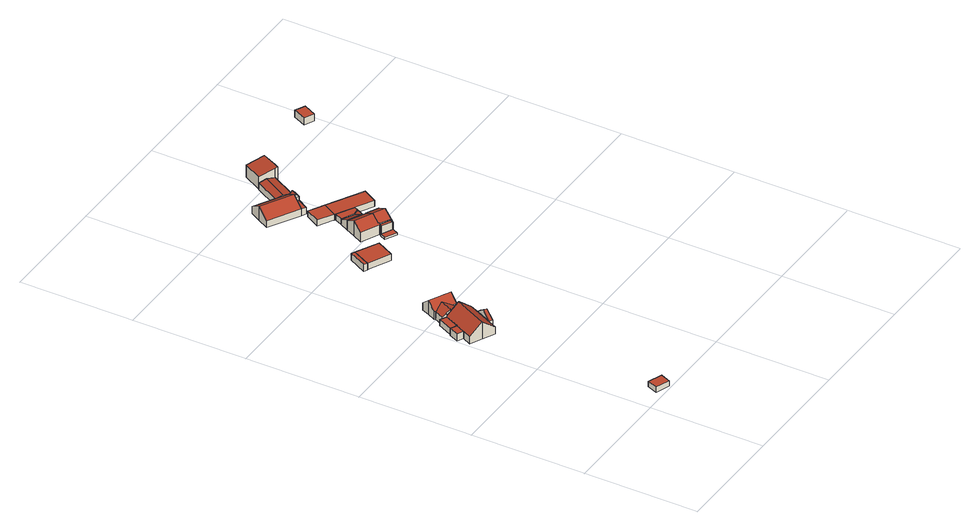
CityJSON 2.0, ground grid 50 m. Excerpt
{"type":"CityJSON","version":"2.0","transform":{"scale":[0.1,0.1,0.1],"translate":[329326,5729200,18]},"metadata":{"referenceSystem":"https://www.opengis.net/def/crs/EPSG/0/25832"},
"CityObjects":{
"building1":{"type":"Building","attributes":{"Geometrietyp2DReferenz":"3000","Gemeindeschluessel":"05170048","function":"31001_2723","roofType":"1000","measuredHeight":2.47},"geometry":[{"type":"Solid","lod":"2","boundaries":[[[[0,1,2,3]],[[4,5,1,0]],[[6,7,5,4]],[[3,2,7,6]],[[4,0,3,6]],[[1,5,7,2]]]],"semantics":{"surfaces":[{"type":"WallSurface"},{"type":"RoofSurface"},{"type":"GroundSurface"}],"values":[[0,0,0,0,1,2]]}}]},
"building2":{"type":"Building","attributes":{"Geometrietyp2DReferenz":"3000","Gemeindeschluessel":"05170048","function":"31001_1010","roofType":"1000","measuredHeight":2.9},"address":[{"country":"Germany","locality":"Wesel","thoroughfareNumber":"24","thoroughfareName":"Schüttwich"}],"geometry":[{"type":"Solid","lod":"2","boundaries":[[[[8,9,10,11]],[[12,13,9,8]],[[14,15,13,12]],[[16,17,15,14]],[[11,10,17,16]],[[14,12,8,11,16]],[[9,13,15,17,10]]]],"semantics":{"surfaces":[{"type":"WallSurface"},{"type":"RoofSurface"},{"type":"GroundSurface"}],"values":[[0,0,0,0,0,1,2]]}}]},
"building3":{"type":"Building","attributes":{"Gemeindeschluessel":"05170048","Geometrietyp2DReferenz":"3000","function":"31001_1010"},"address":[{"country":"Germany","locality":"Wesel","thoroughfareNumber":"24","thoroughfareName":"Schüttwich"}],"children":["building3-1","building3-2"]},
"building3-1":{"type":"BuildingPart","attributes":{"roofType":"3100","measuredHeight":7.93},"parents":["building3"],"geometry":[{"type":"Solid","lod":"2","boundaries":[[[[18,19,20,21]],[[22,23,19,18]],[[24,25,23,22]],[[26,27,28,29]],[[30,31,27,26]],[[32,33,31,30]],[[34,35,33,32]],[[36,37,35,34]],[[38,39,37,36]],[[40,41,39,38]],[[42,43,41,40]],[[44,45,43,42]],[[21,20,45,44]],[[32,30,26,29,24,22,18,21,34]],[[44,42,40,38,36,34,21]],[[19,23,25,28,27,31,33,35,37,39,41,43,45,20]],[[29,28,25,24]]]],"semantics":{"surfaces":[{"type":"WallSurface"},{"type":"RoofSurface"},{"type":"GroundSurface"},{"type":"ClosureSurface"}],"values":[[0,0,0,0,0,0,0,0,0,0,0,0,0,1,1,2,3]]}}]},
"building3-2":{"type":"BuildingPart","attributes":{"roofType":"1000","measuredHeight":3.28},"parents":["building3"],"geometry":[{"type":"Solid","lod":"2","boundaries":[[[[46,47,48,49]],[[29,28,47,46]],[[22,23,25,24]],[[49,48,23,22]],[[24,29,46,49,22]],[[47,28,25,23,48]],[[24,25,28,29]]]],"semantics":{"surfaces":[{"type":"WallSurface"},{"type":"RoofSurface"},{"type":"GroundSurface"},{"type":"ClosureSurface"}],"values":[[0,0,0,0,1,2,3]]}}]},
"building4":{"type":"Building","attributes":{"Geometrietyp2DReferenz":"3000","Gemeindeschluessel":"05170048","function":"51009_1610","roofType":"3100","measuredHeight":6.32},"geometry":[{"type":"Solid","lod":"2","boundaries":[[[[50,51,52,53]],[[54,55,51,50]],[[56,57,55,54]],[[53,52,57,56]],[[50,58,54]],[[56,59,53]],[[53,59,58,50]],[[54,58,59,56]],[[51,55,57,52]]]],"semantics":{"surfaces":[{"type":"WallSurface"},{"type":"RoofSurface"},{"type":"GroundSurface"}],"values":[[0,0,0,0,0,0,1,1,2]]}}]},
"building5":{"type":"Building","attributes":{"Gemeindeschluessel":"05170048","Geometrietyp2DReferenz":"3000","function":"31001_2463"},"address":[{"country":"Germany","locality":"Wesel","thoroughfareNumber":"24","thoroughfareName":"Schüttwich"}],"children":["building5-1","building5-2"]},
"building5-1":{"type":"BuildingPart","attributes":{"roofType":"3100","measuredHeight":6.6},"parents":["building5"],"geometry":[{"type":"Solid","lod":"2","boundaries":[[[[60,61,62,63]],[[64,65,61,60]],[[66,67,65,64]],[[68,69,67,66]],[[70,71,69,68]],[[72,73,71,70]],[[74,75,73,72]],[[60,63,74,72,70,64]],[[68,66,64,70]],[[62,61,65,67,69,71,73,75]],[[63,62,75,74]]]],"semantics":{"surfaces":[{"type":"WallSurface"},{"type":"RoofSurface"},{"type":"GroundSurface"},{"type":"ClosureSurface"}],"values":[[0,0,0,0,0,0,0,1,1,2,3]]}}]},
"building5-2":{"type":"BuildingPart","attributes":{"roofType":"5000","measuredHeight":5.33},"parents":["building5"],"geometry":[{"type":"Solid","lod":"2","boundaries":[[[[76,77,78,79]],[[80,81,77,76]],[[82,13,81,80]],[[83,9,13,82]],[[63,62,9,83]],[[79,78,75,74]],[[74,84,76,79]],[[74,63,84]],[[80,76,84,63,83,82]],[[77,81,13,9,62,75,78]],[[74,75,62,63]]]],"semantics":{"surfaces":[{"type":"WallSurface"},{"type":"RoofSurface"},{"type":"GroundSurface"},{"type":"ClosureSurface"}],"values":[[0,0,0,0,0,0,1,1,1,2,3]]}}]},
"building6":{"type":"Building","attributes":{"Geometrietyp2DReferenz":"3000","Gemeindeschluessel":"05170048","function":"51009_1610","roofType":"1000","measuredHeight":3.06},"geometry":[{"type":"Solid","lod":"2","boundaries":[[[[85,86,87,88]],[[89,90,86,85]],[[91,92,90,89]],[[88,87,92,91]],[[89,85,88,91]],[[86,90,92,87]]]],"semantics":{"surfaces":[{"type":"WallSurface"},{"type":"RoofSurface"},{"type":"GroundSurface"}],"values":[[0,0,0,0,1,2]]}}]},
"building7":{"type":"Building","attributes":{"Geometrietyp2DReferenz":"3000","Gemeindeschluessel":"05170048","function":"31001_2463","roofType":"1000","measuredHeight":3.01},"address":[{"country":"Germany","locality":"Wesel","thoroughfareNumber":"24a","thoroughfareName":"Schüttwich"}],"geometry":[{"type":"Solid","lod":"2","boundaries":[[[[93,94,95,85]],[[96,97,94,93]],[[89,98,97,96]],[[85,95,98,89]],[[96,93,85,89]],[[94,97,98,95]]]],"semantics":{"surfaces":[{"type":"WallSurface"},{"type":"RoofSurface"},{"type":"GroundSurface"}],"values":[[0,0,0,0,1,2]]}}]},
"building8":{"type":"Building","attributes":{"Geometrietyp2DReferenz":"3000","Gemeindeschluessel":"05170048","function":"51009_1610","roofType":"9999","measuredHeight":0.886},"geometry":[{"type":"Solid","lod":"2","boundaries":[[[[99,100,101,102,103,104]],[[102,105,106,103]],[[101,107,105,102]],[[100,108,107,101]],[[99,109,108,100]],[[104,110,109,99]],[[103,106,110,104]],[[105,107,108,109,110,106]]]],"semantics":{"surfaces":[{"type":"RoofSurface"},{"type":"WallSurface"},{"type":"GroundSurface"}],"values":[[0,1,1,1,1,1,1,2]]}}]},
"building9":{"type":"Building","attributes":{"Gemeindeschluessel":"05170048","Geometrietyp2DReferenz":"3000","function":"31001_1010"},"address":[{"country":"Germany","locality":"Wesel","thoroughfareNumber":"24a","thoroughfareName":"Schüttwich"}],"children":["building9-1","building9-2","building9-3"]},
"building9-1":{"type":"BuildingPart","attributes":{"roofType":"3100","measuredHeight":7.08},"parents":["building9"],"geometry":[{"type":"MultiSurface","lod":"2","boundaries":[[[111,112,113,114]],[[115,116,112,111]],[[117,118,116,115]],[[119,120,118,117]],[[121,122,123,124]],[[125,126,122,121]],[[114,113,126,125]],[[119,117,115,111,127]],[[114,125,121,124,128,129,127,111]],[[112,116,118,120,130,131,132,123,122,126,113]],[[127,133,134]],[[134,133,130,135,136]],[[119,136,135,120]],[[127,129,137,133]],[[131,130,133,137]],[[129,128,138,137]],[[132,131,137,138]],[[128,139,140]],[[140,139,124,123,132]]],"semantics":{"surfaces":[{"type":"WallSurface"},{"type":"RoofSurface"},{"type":"GroundSurface"},{"type":"ClosureSurface"}],"values":[0,0,0,0,0,0,0,1,1,2,0,3,3,0,3,0,3,0,3]}}]},
"building9-2":{"type":"BuildingPart","attributes":{"roofType":"3100","measuredHeight":7.09},"parents":["building9"],"geometry":[{"type":"MultiSurface","lod":"2","boundaries":[[[141,142,120,143]],[[144,145,142,141]],[[146,147,145,144]],[[148,149,147,146]],[[137,138,150,148,146,144,151]],[[141,143,151,144]],[[131,135,120,142,145,147,149,152,132]],[[138,137,131,132]],[[151,136,134]],[[134,136,135,130,133]],[[133,130,131,137]],[[151,143,119,136]],[[120,135,136,119]],[[150,153,154]],[[154,153,152,149,148]],[[150,138,140,153]],[[132,152,153,140]]],"semantics":{"surfaces":[{"type":"WallSurface"},{"type":"RoofSurface"},{"type":"GroundSurface"},{"type":"ClosureSurface"}],"values":[0,0,0,0,1,1,2,3,0,3,3,0,3,0,3,0,3]}}]},
"building9-3":{"type":"BuildingPart","attributes":{"roofType":"1000","measuredHeight":4.35},"address":[{"country":"Germany","locality":"Wesel","thoroughfareNumber":"24a","thoroughfareName":"Schüttwich"}],"parents":["building9"],"geometry":[{"type":"MultiSurface","lod":"2","boundaries":[[[155,156,157,158]],[[153,140,155,158]],[[159,160,157,156]],[[123,132,159,156]],[[155,139,124]],[[124,139,140,132,123]],[[132,152,160,159]],[[140,153,152,132]],[[152,149,157,160]],[[158,148,154]],[[153,154,148,149,152]]],"semantics":{"surfaces":[{"type":"WallSurface"},{"type":"RoofSurface"},{"type":"GroundSurface"},{"type":"ClosureSurface"}],"values":[0,1,2,0,0,3,0,3,0,0,3]}}]},
"building10":{"type":"Building","attributes":{"Gemeindeschluessel":"05170048","Geometrietyp2DReferenz":"3000","function":"31001_2463"},"address":[{"country":"Germany","locality":"Wesel","thoroughfareNumber":"24a","thoroughfareName":"Schüttwich"}],"children":["building10-1","building10-2"]},
"building10-1":{"type":"BuildingPart","attributes":{"roofType":"2100","measuredHeight":4.56},"parents":["building10"],"geometry":[{"type":"MultiSurface","lod":"2","boundaries":[[[161,162,163,164]],[[165,166,162,161]],[[167,168,166,165]],[[161,164,167,165]],[[163,162,166,168]],[[169,164,170]],[[168,167,169,170,163]]],"semantics":{"surfaces":[{"type":"WallSurface"},{"type":"RoofSurface"},{"type":"GroundSurface"},{"type":"ClosureSurface"}],"values":[0,0,0,1,2,0,3]}}]},
"building10-2":{"type":"BuildingPart","attributes":{"roofType":"3100","measuredHeight":3.71},"address":[{"country":"Germany","locality":"Wesel","thoroughfareNumber":"24a","thoroughfareName":"Schüttwich"}],"parents":["building10"],"geometry":[{"type":"MultiSurface","lod":"2","boundaries":[[[171,172,168,173]],[[174,175,172,171]],[[170,163,175,174]],[[173,176,171]],[[174,177,170]],[[170,177,176,173]],[[171,176,177,174]],[[168,172,175,163]],[[173,167,169]],[[170,169,167,168,163]]],"semantics":{"surfaces":[{"type":"WallSurface"},{"type":"RoofSurface"},{"type":"GroundSurface"},{"type":"ClosureSurface"}],"values":[0,0,0,0,0,1,1,2,0,3]}}]},
"building11":{"type":"Building","attributes":{"Geometrietyp2DReferenz":"3000","Gemeindeschluessel":"05170048","function":"31001_2463","roofType":"1000","measuredHeight":2.67},"address":[{"country":"Germany","locality":"Wesel","thoroughfareNumber":"27","thoroughfareName":"Schüttwich"}],"geometry":[{"type":"Solid","lod":"2","boundaries":[[[[178,179,180,181]],[[182,183,179,178]],[[184,185,183,182]],[[181,180,185,184]],[[182,178,181,184]],[[179,183,185,180]]]],"semantics":{"surfaces":[{"type":"WallSurface"},{"type":"RoofSurface"},{"type":"GroundSurface"}],"values":[[0,0,0,0,1,2]]}}]},
"building12":{"type":"Building","attributes":{"Geometrietyp2DReferenz":"3000","Gemeindeschluessel":"05170048","function":"31001_2463","roofType":"1000","measuredHeight":2.71},"address":[{"country":"Germany","locality":"Wesel","thoroughfareNumber":"24a","thoroughfareName":"Schüttwich"}],"geometry":[{"type":"Solid","lod":"2","boundaries":[[[[186,187,188,189]],[[171,190,187,186]],[[173,191,190,171]],[[192,193,191,173]],[[189,188,193,192]],[[173,171,186,189,192]],[[187,190,191,193,188]]]],"semantics":{"surfaces":[{"type":"WallSurface"},{"type":"RoofSurface"},{"type":"GroundSurface"}],"values":[[0,0,0,0,0,1,2]]}}]},
"building13":{"type":"Building","attributes":{"Gemeindeschluessel":"05170048","Geometrietyp2DReferenz":"3000","function":"31001_1210"},"address":[{"country":"Germany","locality":"Wesel","thoroughfareNumber":"27","thoroughfareName":"Schüttwich"}],"children":["building13-1","building13-2","building13-3","building13-4"]},
"building13-1":{"type":"BuildingPart","attributes":{"roofType":"3100","measuredHeight":6.64},"parents":["building13"],"geometry":[{"type":"MultiSurface","lod":"2","boundaries":[[[194,195,196,197]],[[198,199,200,201]],[[202,203,199,198]],[[204,205,203,202]],[[206,207,205,204]],[[198,201,208,202]],[[209,194,197,206,204,202,208]],[[195,210,211,200,199,203,205,207,196]],[[194,209,210,195]],[[208,212,213]],[[209,213,212,211,210]],[[208,201,214]],[[200,211,214,201]],[[206,215,216]],[[197,217,218]],[[219,218,217,196,220]],[[216,215,219,220,207]]],"semantics":{"surfaces":[{"type":"WallSurface"},{"type":"RoofSurface"},{"type":"GroundSurface"},{"type":"ClosureSurface"}],"values":[0,0,0,0,0,1,1,2,3,0,3,0,3,0,0,3,3]}}]},
"building13-2":{"type":"BuildingPart","attributes":{"roofType":"1000","measuredHeight":3.25},"parents":["building13"],"geometry":[{"type":"Solid","lod":"2","boundaries":[[[[221,222,223,224]],[[201,200,222,221]],[[224,214,201,221]],[[211,223,222,200]],[[201,214,211,200]],[[214,224,223,211]]]],"semantics":{"surfaces":[{"type":"WallSurface"},{"type":"RoofSurface"},{"type":"GroundSurface"},{"type":"ClosureSurface"}],"values":[[0,0,1,2,3,3]]}}]},
"building13-3":{"type":"BuildingPart","attributes":{"roofType":"3100","measuredHeight":3.73},"parents":["building13"],"geometry":[{"type":"MultiSurface","lod":"2","boundaries":[[[225,226,207,216]],[[227,228,226,225]],[[229,230,228,227]],[[217,196,230,229]],[[217,229,227,231]],[[225,216,231,227]],[[220,207,226,228,230,196]],[[231,219,218]],[[217,218,219,220,196]],[[231,215,219]],[[219,215,216,207,220]]],"semantics":{"surfaces":[{"type":"WallSurface"},{"type":"RoofSurface"},{"type":"GroundSurface"},{"type":"ClosureSurface"}],"values":[0,0,0,0,1,1,2,0,3,0,3]}}]},
"building13-4":{"type":"BuildingPart","attributes":{"roofType":"3100","measuredHeight":6.21},"address":[{"country":"Germany","locality":"Wesel","thoroughfareNumber":"27","thoroughfareName":"Schüttwich"}],"parents":["building13"],"geometry":[{"type":"MultiSurface","lod":"2","boundaries":[[[232,223,195,233]],[[234,235,233]],[[232,236,212]],[[212,236,235,234]],[[233,235,236,232]],[[210,195,223,211]],[[234,209,213]],[[212,213,209,210,211]],[[234,233,194,209]],[[195,210,209,194]],[[232,212,214,224]],[[211,223,224,214]]],"semantics":{"surfaces":[{"type":"WallSurface"},{"type":"RoofSurface"},{"type":"GroundSurface"},{"type":"ClosureSurface"}],"values":[0,0,0,1,1,2,0,3,0,3,0,3]}}]},
"building14":{"type":"Building","attributes":{"Geometrietyp2DReferenz":"3000","Gemeindeschluessel":"05170048","function":"31001_2720","roofType":"1000","measuredHeight":2.77},"address":[{"country":"Germany","locality":"Wesel","thoroughfareNumber":"27","thoroughfareName":"Schüttwich"}],"geometry":[{"type":"Solid","lod":"2","boundaries":[[[[237,238,239,182]],[[240,241,238,237]],[[184,242,241,240]],[[182,239,242,184]],[[240,237,182,184]],[[238,241,242,239]]]],"semantics":{"surfaces":[{"type":"WallSurface"},{"type":"RoofSurface"},{"type":"GroundSurface"}],"values":[[0,0,0,0,1,2]]}}]},
"building15":{"type":"Building","attributes":{"Geometrietyp2DReferenz":"3000","Gemeindeschluessel":"05170048","function":"31001_2720","roofType":"2100","measuredHeight":7.21},"address":[{"country":"Germany","locality":"Wesel","thoroughfareNumber":"27","thoroughfareName":"Schüttwich"}],"geometry":[{"type":"Solid","lod":"2","boundaries":[[[[243,244,245,246]],[[247,248,244,243]],[[249,250,248,247]],[[251,252,250,249]],[[253,254,252,251]],[[255,256,254,253]],[[246,245,256,255]],[[253,251,249,247,243,246,255]],[[244,248,250,252,254,256,245]]]],"semantics":{"surfaces":[{"type":"WallSurface"},{"type":"RoofSurface"},{"type":"GroundSurface"}],"values":[[0,0,0,0,0,0,0,1,2]]}}]},
"building16":{"type":"Building","attributes":{"Geometrietyp2DReferenz":"3000","Gemeindeschluessel":"05170048","function":"51009_1610","roofType":"1000","measuredHeight":3.36},"geometry":[{"type":"Solid","lod":"2","boundaries":[[[[257,258,259,260]],[[261,262,258,257]],[[263,264,262,261]],[[260,259,264,263]],[[261,257,260,263]],[[258,262,264,259]]]],"semantics":{"surfaces":[{"type":"WallSurface"},{"type":"RoofSurface"},{"type":"GroundSurface"}],"values":[[0,0,0,0,1,2]]}}]}
},
"vertices":[
[155,5,35],[155,5,10],[173,50,10],[173,50,35],[95,28,35],[95,28,10],[112,74,35],[112,74,10],
[62,956,43],[62,956,14],[52,962,14],[52,962,43],[80,947,43],[80,947,14],[50,883,43],[50,883,14],[21,897,43],[21,897,14],
[10,804,44],[10,804,11],[63,779,11],[63,779,91],[28,842,44],[28,842,11],[29,841,44],[29,841,11],[50,883,45],[50,883,11],[49,884,11],[49,884,44],[80,947,44],[80,947,11],[82,950,44],[82,950,11],[134,925,91],[134,925,11],[137,924,88],[137,924,11],[186,900,44],[186,900,11],[168,862,44],[168,862,11],[133,790,44],[133,790,11],[116,753,44],[116,753,11],
[21,897,44],[21,897,11],[1,855,11],[1,855,44],
[182,855,45],[182,855,12],[168,862,12],[168,862,45],[148,783,45],[148,783,12],[133,790,45],[133,790,12],[165,819,75],[150,826,75],
[76,1001,48],[76,1001,14],[82,998,14],[82,998,48],[93,1035,80],[93,1035,14],[109,1069,48],[109,1069,14],[202,1023,48],[202,1023,14],[185,989,80],[185,989,14],[169,955,48],[169,955,14],[155,962,48],[155,962,14],
[100,941,67],[100,941,14],[137,924,14],[137,924,48],[82,950,58],[82,950,14],[80,947,58],[62,956,48],[129,1000,67],
[277,1468,39],[277,1468,8],[262,1475,8],[262,1475,39],[237,1389,39],[237,1389,8],[222,1397,39],[222,1397,8],
[375,1418,39],[375,1418,9],[277,1468,9],[335,1340,39],[335,1340,9],[237,1389,9],
[451,1456,20],[439,1431,20],[490,1405,20],[502,1430,20],[500,1431,20],[454,1454,20],[502,1430,11],[500,1431,11],[490,1405,11],[439,1431,11],[451,1456,11],[454,1454,11],
[398,1542,84],[398,1542,13],[378,1500,13],[378,1500,58],[419,1584,58],[419,1584,13],[476,1555,58],[476,1555,13],[495,1546,58],[495,1546,13],[451,1456,54],[451,1456,13],[454,1454,13],[454,1454,54],[454,1462,58],[454,1462,13],[475,1504,84],[460,1467,62],[457,1469,62],[475,1504,13],[457,1469,13],[460,1467,13],[475,1504,82],[475,1506,83],[476,1507,13],[476,1507,82],[457,1469,60],[460,1467,60],[455,1458,56],[460,1467,56],
[547,1520,60],[547,1520,13],[495,1546,60],[528,1481,84],[528,1481,13],[502,1430,52],[502,1430,13],[500,1431,52],[500,1431,13],[506,1444,60],[476,1507,84],[506,1444,13],[506,1444,56],[503,1438,56],
[454,1454,56],[454,1454,12],[500,1431,12],[500,1431,56],[460,1467,12],[506,1444,12],
[419,1584,60],[419,1584,14],[476,1555,14],[476,1555,60],[438,1623,36],[438,1623,14],[495,1595,36],[495,1595,14],[492,1588,40],[476,1555,40],
[514,1585,40],[514,1585,14],[495,1595,40],[495,1546,40],[495,1546,14],[505,1590,51],[486,1551,51],
[423,1761,37],[423,1761,10],[388,1700,10],[388,1700,37],[489,1724,37],[489,1724,10],[454,1662,37],[454,1662,10],
[529,1615,40],[529,1615,13],[455,1656,13],[455,1656,40],[514,1585,13],[495,1595,13],[438,1623,40],[438,1623,13],
[476,1851,56],[476,1851,10],[486,1870,10],[486,1870,42],[280,1861,42],[280,1861,10],[414,1785,10],[414,1785,42],[307,1909,76],[307,1909,10],[333,1956,42],[333,1956,10],[423,1906,42],[423,1906,10],[441,1833,76],[457,1861,56],[457,1861,10],[441,1833,10],[441,1833,60],[454,1855,60],[441,1833,42],[432,1901,42],[423,1906,40],[486,1870,40],[476,1876,42],[454,1888,42],[454,1888,10],
[433,1775,42],[433,1775,10],[460,1822,10],[460,1822,42],
[483,2014,40],[483,2014,10],[515,1996,47],[515,1996,10],[546,1978,40],[546,1978,10],[454,1888,47],
[460,1822,60],[476,1851,60],[457,1861,60],[466,1856,72],[450,1828,72],
[645,1636,37],[645,1636,9],[489,1724,9],[610,1575,37],[610,1575,9],[454,1662,9],
[528,2095,68],[528,2095,12],[483,2014,12],[483,2014,68],[599,2056,83],[599,2056,12],[566,1988,84],[566,1988,12],[558,1975,84],[558,1975,12],[557,1972,84],[557,1972,12],[546,1978,82],[546,1978,12],
[985,2059,38],[985,2059,5],[1012,2115,5],[1012,2115,38],[942,2079,38],[942,2079,5],[968,2136,38],[968,2136,5]
]}
